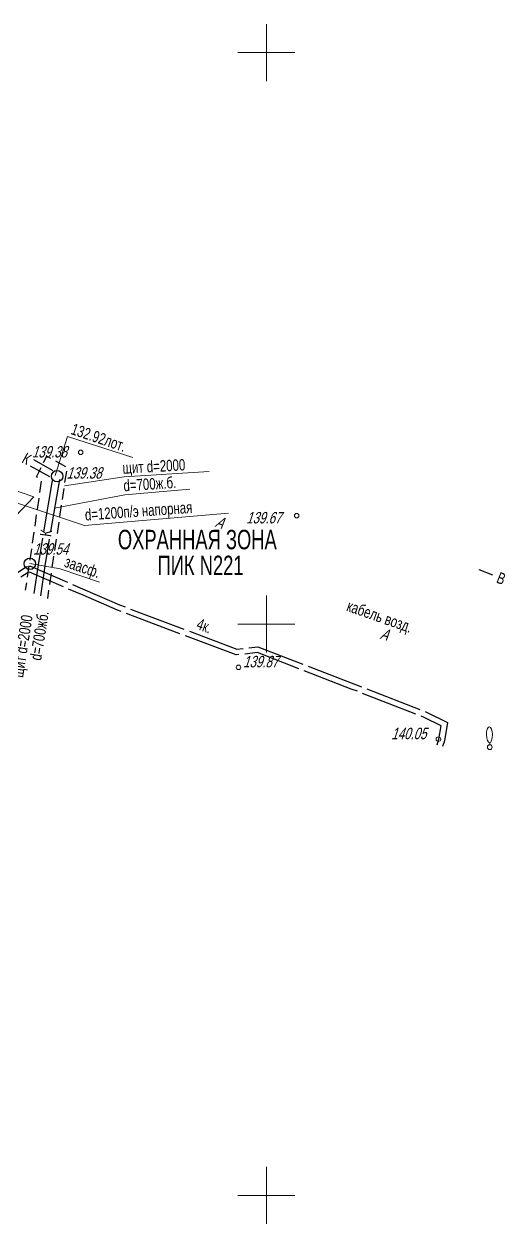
# Model space of a CAD drawing. Extents: x 10098 to 11902, y 8648 to 10202.
# Drawn here: x 10928.8 to 10971, y 9147.5 to 9252.5 of the extents above; entities that cross this region are included whole.
import ezdxf
from ezdxf.enums import TextEntityAlignment as Align

# ---------------------------------------------------------------- set-up
doc = ezdxf.new("R2010")
doc.units = 0
for name, color, linetype in [('1_Водопровод', 7, 'Continuous'), ('21_Колодцы', 7, 'Continuous'), ('24_Растительность', 7, 'Continuous'), ('38_Высотные_отметки', 7, 'Continuous'), ('50_Красные_линии', 7, 'Continuous'), ('51_Сетка_координат', 7, 'Continuous'), ('52_Топонимика', 7, 'Continuous')]:
    doc.layers.add(name, color=color, linetype=linetype)
doc.layers.add('4_Канализация', color=16, linetype='Continuous', lineweight=30)
doc.layers.add('7_Электрокабели', color=1, linetype='Continuous', lineweight=30)
doc.styles.add('mggt', font='russian_1251.shx', dxfattribs={"width": 0.75, "oblique": 18, "height": 1})
doc.styles.add('Style-RUSSIAN_1251', font='RUSSIAN_1251.shx')

msp = doc.modelspace()

# ---------------------------------------------------------------- linework, layer by layer
at = {"layer": '1_Водопровод', "color": 8, "linetype": 'Continuous', "lineweight": 30}
msp.add_lwpolyline([(10968.58, 9204.77), (10969.78, 9204.29)], dxfattribs=at)
at = {"layer": '21_Колодцы', "color": 8, "linetype": 'Continuous'}
for centre in [(10931.69, 9212.93), (10929.31, 9205.27)]:
    msp.add_circle(centre, 0.5, dxfattribs=at)
at = {"layer": '24_Растительность', "color": 8, "linetype": 'Continuous', "lineweight": 15}
msp.add_line((10969.54, 9189.43), (10969.54, 9189.61), dxfattribs=at)
at = {"layer": '24_Растительность', "color": 8, "linetype": 'Continuous', "lineweight": 9}
msp.add_circle((10969.54, 9189.22), 0.21, dxfattribs=at)
msp.add_ellipse((10969.51, 9190.31), major_axis=(-0.019, 0.695), ratio=0.369829, start_param=0, end_param=6.283175, dxfattribs=at)
at = {"layer": '38_Высотные_отметки', "color": 8, "lineweight": 9}
for centre in [(10933.75, 9215.02), (10952.65, 9209.48), (10947.56, 9196.21), (10965.05, 9189.92)]:
    msp.add_circle(centre, 0.2, dxfattribs=at)
at = {"layer": '4_Канализация', "color": 8, "linetype": 'Continuous', "lineweight": 15}
for points in [[(10931.53, 9212.99), (10932.61, 9216.41), (10938.32, 9214.57)], [(10927.54, 9208.88), (10929.67, 9211.12), (10923.73, 9213.14)], [(10932.34, 9212.09), (10937.57, 9212.87), (10945, 9213.35)], [(10924.09, 9211.94), (10934.1, 9208.61), (10946.69, 9209.71)], [(10931.47, 9210.13), (10937.62, 9211.31), (10943.3, 9211.8)], [(10935.4, 9203.66), (10931.97, 9204.82), (10929.3, 9205.3)]]:
    msp.add_lwpolyline(points, dxfattribs=at)
at = {"layer": '4_Канализация', "color": 8, "linetype": 'Continuous', "lineweight": 30}
for points in [[(10929.33, 9213.85), (10931.04, 9212.91)], [(10929.62, 9214.38), (10931.31, 9213.44)], [(10930.51, 9214.13), (10930.8, 9214.69), (10931.12, 9214.51)], [(10931.56, 9214.27), (10932.43, 9213.78)], [(10929.99, 9212.83), (10929.89, 9212.89), (10930.29, 9213.68)], [(10932.5, 9213.36), (10932.35, 9212.37)], [(10930.19, 9211.52), (10930.28, 9212.11), (10930.32, 9212.51)], [(10931.26, 9212.57), (10930.54, 9208.24), (10930.52, 9208.11)], [(10931.89, 9212.64), (10931.12, 9208.1)], [(10932.28, 9211.87), (10932.13, 9210.88)], [(10929.97, 9210.03), (10930.12, 9211.02)], [(10932.06, 9210.39), (10931.91, 9209.4)], [(10929.76, 9208.55), (10929.9, 9209.54)], [(10931.83, 9208.91), (10931.69, 9207.92)], [(10929.54, 9207.06), (10929.69, 9208.05)], [(10930.42, 9207.52), (10930.03, 9205.19), (10929.66, 9202.68)], [(10929.33, 9205.58), (10929.47, 9206.57)], [(10931.01, 9207.42), (10930.62, 9205.09), (10930.23, 9202.46)], [(10931.61, 9207.42), (10931.46, 9206.43)], [(10931.39, 9205.94), (10931.24, 9204.95)], [(10929.11, 9204.09), (10929.25, 9205.08)], [(10931.17, 9204.46), (10931.02, 9203.47)], [(10928.94, 9202.95), (10929.04, 9203.6)], [(10930.95, 9202.97), (10930.84, 9202.24)]]:
    msp.add_lwpolyline(points, dxfattribs=at)
at = {"layer": '51_Сетка_координат', "color": 8, "lineweight": 15}
for points in [[(10950, 9252.5), (10950, 9247.5)], [(10950, 9252.5), (10950, 9247.5)], [(10947.5, 9250), (10952.5, 9250)], [(10947.5, 9250), (10952.5, 9250)], [(10950, 9202.5), (10950, 9197.5)], [(10950, 9202.5), (10950, 9197.5)], [(10947.5, 9200), (10952.5, 9200)], [(10947.5, 9200), (10952.5, 9200)], [(10950, 9152.5), (10950, 9147.5)], [(10950, 9152.5), (10950, 9147.5)], [(10947.5, 9150), (10952.5, 9150)], [(10947.5, 9150), (10952.5, 9150)]]:
    msp.add_lwpolyline(points, dxfattribs=at)
at = {"layer": '7_Электрокабели', "color": 8, "linetype": 'Continuous', "lineweight": 30}
for points in [[(10928.24, 9204.52), (10928.98, 9205), (10929.35, 9205.06), (10932.59, 9203.66)], [(10932.24, 9203.26), (10929.29, 9204.54), (10929.17, 9204.52), (10928.51, 9204.1)], [(10933.05, 9203.46), (10937.16, 9201.67), (10937.65, 9201.49)], [(10937.29, 9201.09), (10936.97, 9201.21), (10933.98, 9202.51), (10932.7, 9203.06)], [(10938.12, 9201.31), (10942.79, 9199.55)], [(10942.44, 9199.15), (10938.29, 9200.71), (10937.76, 9200.91)], [(10943.26, 9199.37), (10947.42, 9197.8), (10947.97, 9197.86)], [(10947.6, 9197.32), (10947.36, 9197.29), (10942.91, 9198.97)], [(10948.47, 9197.92), (10949.26, 9198.01), (10953.18, 9196.49)], [(10952.83, 9196.09), (10949.21, 9197.5), (10948.1, 9197.37)], [(10957.96, 9194.11), (10957.43, 9194.31), (10953.3, 9195.91)], [(10953.65, 9196.31), (10958.31, 9194.51)], [(10963.08, 9192.11), (10958.42, 9193.93)], [(10958.78, 9194.33), (10963.43, 9192.51)], [(10964.95, 9189.44), (10965.08, 9189.91), (10965.3, 9191.1), (10963.79, 9191.83), (10963.55, 9191.93)], [(10963.9, 9192.33), (10964, 9192.29), (10965.85, 9191.38), (10965.57, 9189.79), (10965.41, 9189.27)]]:
    msp.add_lwpolyline(points, dxfattribs=at)

# ---------------------------------------------------------------- texts
at = {"layer": '1_Водопровод', "color": 8, "linetype": 'Continuous', "lineweight": 15, "style": 'mggt', "width": 0.75}
msp.add_text('В', height=1, rotation=338.2642, dxfattribs=at).set_placement((10970.05, 9203.65))
at = {"layer": '38_Высотные_отметки', "color": 8, "lineweight": 15, "style": 'mggt', "oblique": 18, "width": 0.75}
for s, p in [('139.38    ', (10929.48, 9214.57)), ('139.38    ', (10932.51, 9212.72)), ('139.67    ', (10948.23, 9208.8)), ('139.54    ', (10929.59, 9206.07)), ('139.87    ', (10947.96, 9196.21)), ('140.05', (10960.92, 9189.92))]:
    msp.add_text(s, height=1, dxfattribs=at).set_placement(p)
at = {"layer": '4_Канализация', "color": 8, "linetype": 'Continuous', "lineweight": 15, "style": 'mggt', "width": 0.75}
for s, rotation, p in [('132.92лот.', 341.1672, (10932.83, 9216.64)), ('К', 330.7578, (10928.53, 9214.17)), ('щит d=2000', 3.1946, (10937.44, 9213.14)), ('d=700ж.б.', 3.8181, (10937.53, 9211.6)), ('d=1200п/э напорная', 4.1102, (10934.16, 9209.05)), ('К', 82.2201, (10931.17, 9207.59)), ('заасф.', 341.1672, (10932.25, 9205.03)), ('щит d=2000', 81.066, (10928.71, 9195.27)), ('d=700жб.', 80.8735, (10930.29, 9196.76))]:
    msp.add_text(s, height=1, rotation=rotation, dxfattribs=at).set_placement(p)
at = {"layer": '50_Красные_линии', "color": 8, "linetype": 'Continuous', "lineweight": 53, "style": 'Style-RUSSIAN_1251', "width": 0.705883}
for s, p in [('ОХРАННАЯ ЗОНА ', (10944.18, 9206.54)), ('ПИК N221', (10944.24, 9204.28))]:
    msp.add_text(s, height=1.7, dxfattribs=at).set_placement(p, align=Align.CENTER)
at = {"layer": '52_Топонимика', "color": 8, "linetype": 'Continuous', "lineweight": 15, "style": 'mggt', "oblique": 18, "width": 0.75}
for rotation, p in [(341.4102, (10945.46, 9208.54)), (343.8487, (10959.89, 9198.73))]:
    msp.add_text('А', height=1, rotation=rotation, dxfattribs=at).set_placement(p)
at = {"layer": '7_Электрокабели', "color": 8, "linetype": 'Continuous', "lineweight": 15, "style": 'mggt', "width": 0.75}
for s, rotation, p in [('кабель возд.', 340.7455, (10956.94, 9201.17)), ('4к.', 339.3334, (10943.8, 9199.6))]:
    msp.add_text(s, height=1, rotation=rotation, dxfattribs=at).set_placement(p)

doc.saveas('drawing.dxf')
